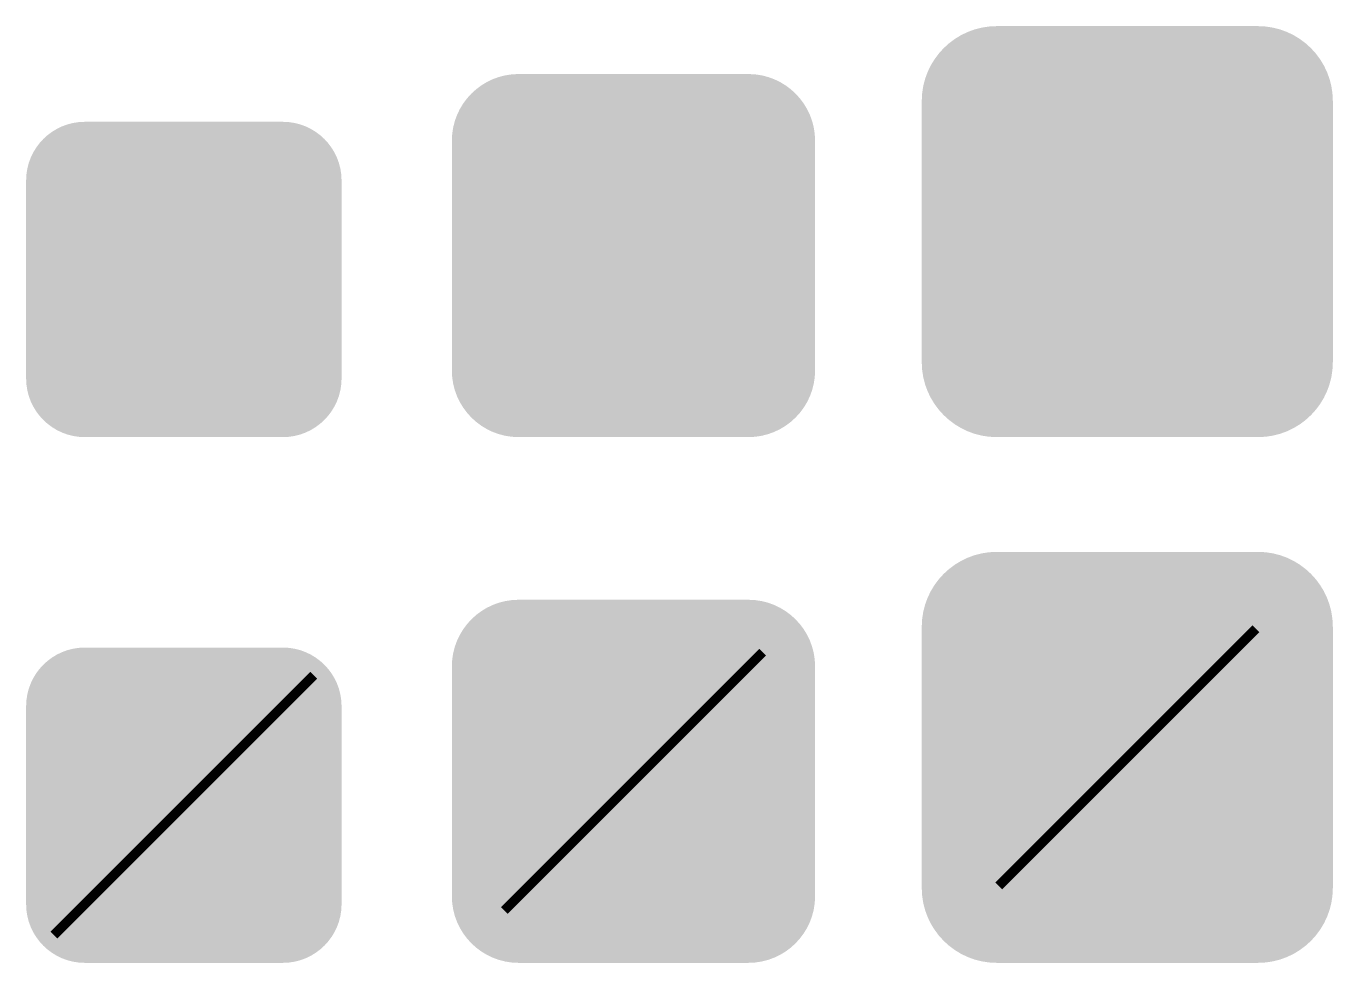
# Model space of a CAD drawing. Header units: millimetres. Extents: x 5277 to 6029, y 2052 to 2709.
# Drawn here: x 5805 to 5832.33, y 2491.63 to 2511.23 of the extents above; entities that cross this region are included whole.
import ezdxf

# ---------------------------------------------------------------- set-up
doc = ezdxf.new("R2010")
doc.units = ezdxf.units.MM
doc.layers.add('PublicTransportService', color=7, linetype='CONTINUOUS', true_color=0x000000)

# ---------------------------------------------------------------- blocks, each defined once
blk = doc.blocks.new('602030805_рек_мз')
at = {"layer": 'PublicTransportService', "linetype": 'Continuous'}
h = blk.add_hatch(color=256, dxfattribs=at)
edge = h.paths.add_edge_path()
edge.add_spline(control_points=[(0, 0), (0, 0.675), (0.55, 1.225), (1.225, 1.225)], knot_values=[-1, -1, -1, -1, 0, 0, 0, 0], degree=3, periodic=0)
edge.add_line((1.225, 1.225), (5.372, 1.225))
edge.add_spline(control_points=[(5.372, 1.225), (6.047, 1.225), (6.598, 0.675), (6.598, 0)], knot_values=[-1, -1, -1, -1, 0, 0, 0, 0], degree=3, periodic=0)
edge.add_line((6.598, 0), (6.598, -4.147))
edge.add_spline(control_points=[(6.598, -4.147), (6.598, -4.822), (6.047, -5.372), (5.372, -5.372)], knot_values=[-1, -1, -1, -1, 0, 0, 0, 0], degree=3, periodic=0)
edge.add_line((5.372, -5.372), (1.225, -5.372))
edge.add_spline(control_points=[(1.225, -5.372), (0.55, -5.372), (0, -4.822), (0, -4.147)], knot_values=[-1, -1, -1, -1, 0, 0, 0, 0], degree=3, periodic=0)
edge.add_line((0, -4.147), (0, 0))
edge = h.paths.add_edge_path(flags=16)
edge.add_spline(control_points=[(0.313, -4.147), (0.313, -4.652), (0.72, -5.059), (1.225, -5.059)], knot_values=[-1, -1, -1, -1, 0, 0, 0, 0], degree=3, periodic=0)
edge.add_line((1.225, -5.059), (5.372, -5.059))
edge.add_spline(control_points=[(5.372, -5.059), (5.878, -5.059), (6.285, -4.652), (6.285, -4.147)], knot_values=[-1, -1, -1, -1, 0, 0, 0, 0], degree=3, periodic=0)
edge.add_line((6.285, -4.147), (6.285, 0))
edge.add_spline(control_points=[(6.285, 0), (6.285, 0.505), (5.878, 0.912), (5.372, 0.912)], knot_values=[-1, -1, -1, -1, 0, 0, 0, 0], degree=3, periodic=0)
edge.add_line((5.372, 0.912), (1.225, 0.912))
edge.add_spline(control_points=[(1.225, 0.912), (0.72, 0.912), (0.313, 0.505), (0.313, 0)], knot_values=[-1, -1, -1, -1, 0, 0, 0, 0], degree=3, periodic=0)
edge.add_line((0.313, 0), (0.313, -4.147))
at = {"layer": 'PublicTransportService', "linetype": 'Continuous', "true_color": 0xffff00}
h = blk.add_hatch(color=2, dxfattribs=at)
edge = h.paths.add_edge_path()
edge.add_line((0.313, 0), (0.313, -4.147))
edge.add_spline(control_points=[(0.313, -4.147), (0.313, -4.652), (0.72, -5.059), (1.225, -5.059)], knot_values=[-1, -1, -1, -1, 0, 0, 0, 0], degree=3, periodic=0)
edge.add_line((1.225, -5.059), (5.372, -5.059))
edge.add_spline(control_points=[(5.372, -5.059), (5.878, -5.059), (6.285, -4.652), (6.285, -4.147)], knot_values=[-1, -1, -1, -1, 0, 0, 0, 0], degree=3, periodic=0)
edge.add_line((6.285, -4.147), (6.285, 0))
edge.add_spline(control_points=[(6.285, 0), (6.285, 0.505), (5.878, 0.912), (5.372, 0.912)], knot_values=[-1, -1, -1, -1, 0, 0, 0, 0], degree=3, periodic=0)
edge.add_line((5.372, 0.912), (1.225, 0.912))
edge.add_spline(control_points=[(1.225, 0.912), (0.72, 0.912), (0.313, 0.505), (0.313, 0)], knot_values=[-1, -1, -1, -1, 0, 0, 0, 0], degree=3, periodic=0)
at = {"layer": 'PublicTransportService', "linetype": 'Continuous'}
h = blk.add_hatch(color=256, dxfattribs=at)
h.paths.add_polyline_path([(1.259, -0.882), (5.442, -0.882), (5.991, -2.252), (5.991, -2.534), (5.97, -2.55), (5.405, -2.977), (5.085, -2.977), (5.085, -3.243), (4.147, -3.243), (4.147, -2.977), (2.447, -2.977), (2.447, -3.243), (1.515, -3.243), (1.515, -2.977), (1.195, -2.977), (0.63, -2.55), (0.609, -2.534), (0.609, -2.252)])
h.paths.add_polyline_path([(4.467, -1.111), (4.467, -1.783), (5.517, -1.783), (5.245, -1.111)], flags=16)
h.paths.add_polyline_path([(1.355, -1.111), (1.083, -1.783), (2.133, -1.783), (2.133, -1.111)], flags=16)
h.paths.add_polyline_path([(3.396, -1.111), (3.396, -1.783), (4.275, -1.783), (4.275, -1.111)], flags=16)
h.paths.add_polyline_path([(2.325, -1.111), (2.325, -1.783), (3.204, -1.783), (3.204, -1.111)], flags=16)
h.paths.add_polyline_path([(0.571, -3.414), (1.195, -3.414), (1.195, -3.664), (2.612, -3.664), (2.612, -3.414), (3.988, -3.414), (3.988, -3.664), (5.405, -3.664), (5.405, -3.414), (6.029, -3.414), (6.029, -4.176), (0.571, -4.176)])
blk = doc.blocks.new('602030805_рек_рз')
at = {"layer": 'PublicTransportService', "linetype": 'Continuous'}
h = blk.add_hatch(color=256, dxfattribs=at)
edge = h.paths.add_edge_path()
edge.add_spline(control_points=[(-0.095, -0.169), (-0.095, 0.599), (0.531, 1.225), (1.3, 1.225)], knot_values=[-1, -1, -1, -1, 0, 0, 0, 0], degree=3, periodic=0)
edge.add_line((1.3, 1.225), (6.108, 1.225))
edge.add_spline(control_points=[(6.108, 1.225), (6.877, 1.225), (7.503, 0.599), (7.503, -0.169)], knot_values=[-1, -1, -1, -1, 0, 0, 0, 0], degree=3, periodic=0)
edge.add_line((7.503, -0.169), (7.503, -4.978))
edge.add_spline(control_points=[(7.503, -4.978), (7.503, -5.747), (6.877, -6.372), (6.108, -6.372)], knot_values=[-1, -1, -1, -1, 0, 0, 0, 0], degree=3, periodic=0)
edge.add_line((6.108, -6.372), (1.3, -6.372))
edge.add_spline(control_points=[(1.3, -6.372), (0.531, -6.372), (-0.095, -5.747), (-0.095, -4.978)], knot_values=[-1, -1, -1, -1, 0, 0, 0, 0], degree=3, periodic=0)
edge.add_line((-0.095, -4.978), (-0.095, -0.169))
edge = h.paths.add_edge_path(flags=16)
edge.add_spline(control_points=[(0.218, -4.978), (0.218, -5.577), (0.701, -6.059), (1.3, -6.059)], knot_values=[-1, -1, -1, -1, 0, 0, 0, 0], degree=3, periodic=0)
edge.add_line((1.3, -6.059), (6.108, -6.059))
edge.add_spline(control_points=[(6.108, -6.059), (6.707, -6.059), (7.19, -5.577), (7.19, -4.978)], knot_values=[-1, -1, -1, -1, 0, 0, 0, 0], degree=3, periodic=0)
edge.add_line((7.19, -4.978), (7.19, -0.169))
edge.add_spline(control_points=[(7.19, -0.169), (7.19, 0.43), (6.707, 0.912), (6.108, 0.912)], knot_values=[-1, -1, -1, -1, 0, 0, 0, 0], degree=3, periodic=0)
edge.add_line((6.108, 0.912), (1.3, 0.912))
edge.add_spline(control_points=[(1.3, 0.912), (0.701, 0.912), (0.218, 0.43), (0.218, -0.169)], knot_values=[-1, -1, -1, -1, 0, 0, 0, 0], degree=3, periodic=0)
edge.add_line((0.218, -0.169), (0.218, -4.978))
at = {"layer": 'PublicTransportService', "linetype": 'Continuous', "true_color": 0xffff00}
h = blk.add_hatch(color=2, dxfattribs=at)
edge = h.paths.add_edge_path()
edge.add_spline(control_points=[(0.218, -4.978), (0.218, -5.577), (0.701, -6.059), (1.3, -6.059)], knot_values=[-1, -1, -1, -1, 0, 0, 0, 0], degree=3, periodic=0)
edge.add_line((1.3, -6.059), (6.108, -6.059))
edge.add_spline(control_points=[(6.108, -6.059), (6.707, -6.059), (7.19, -5.577), (7.19, -4.978)], knot_values=[-1, -1, -1, -1, 0, 0, 0, 0], degree=3, periodic=0)
edge.add_line((7.19, -4.978), (7.19, -0.169))
edge.add_spline(control_points=[(7.19, -0.169), (7.19, 0.43), (6.707, 0.912), (6.108, 0.912)], knot_values=[-1, -1, -1, -1, 0, 0, 0, 0], degree=3, periodic=0)
edge.add_line((6.108, 0.912), (1.3, 0.912))
edge.add_spline(control_points=[(1.3, 0.912), (0.701, 0.912), (0.218, 0.43), (0.218, -0.169)], knot_values=[-1, -1, -1, -1, 0, 0, 0, 0], degree=3, periodic=0)
edge.add_line((0.218, -0.169), (0.218, -4.978))
at = {"layer": 'PublicTransportService', "linetype": 'Continuous'}
h = blk.add_hatch(color=256, dxfattribs=at)
edge = h.paths.add_edge_path()
edge.add_line((0.426, -0.513), (0.426, -4.634))
edge.add_spline(control_points=[(0.426, -4.634), (0.426, -5.305), (0.973, -5.852), (1.644, -5.852)], knot_values=[0, 0, 0, 0, 1, 1, 1, 1], degree=3, periodic=0)
edge.add_line((1.644, -5.852), (5.765, -5.852))
edge.add_spline(control_points=[(5.765, -5.852), (6.435, -5.852), (6.983, -5.305), (6.983, -4.634)], knot_values=[0, 0, 0, 0, 1, 1, 1, 1], degree=3, periodic=0)
edge.add_line((6.983, -4.634), (6.983, -0.513))
edge.add_spline(control_points=[(6.983, -0.513), (6.983, 0.158), (6.435, 0.705), (5.765, 0.705)], knot_values=[0, 0, 0, 0, 1, 1, 1, 1], degree=3, periodic=0)
edge.add_line((5.765, 0.705), (1.644, 0.705))
edge.add_spline(control_points=[(1.644, 0.705), (0.973, 0.705), (0.426, 0.158), (0.426, -0.513)], knot_values=[0, 0, 0, 0, 1, 1, 1, 1], degree=3, periodic=0)
edge = h.paths.add_edge_path(flags=16)
edge.add_spline(control_points=[(0.737, -4.634), (0.737, -5.136), (1.142, -5.541), (1.644, -5.541)], knot_values=[-1, -1, -1, -1, 0, 0, 0, 0], degree=3, periodic=0)
edge.add_line((1.644, -5.541), (5.765, -5.541))
edge.add_spline(control_points=[(5.765, -5.541), (6.267, -5.541), (6.671, -5.136), (6.671, -4.634)], knot_values=[-1, -1, -1, -1, 0, 0, 0, 0], degree=3, periodic=0)
edge.add_line((6.671, -4.634), (6.671, -0.513))
edge.add_spline(control_points=[(6.671, -0.513), (6.671, -0.011), (6.267, 0.394), (5.765, 0.394)], knot_values=[-1, -1, -1, -1, 0, 0, 0, 0], degree=3, periodic=0)
edge.add_line((5.765, 0.394), (1.644, 0.394))
edge.add_spline(control_points=[(1.644, 0.394), (1.142, 0.394), (0.737, -0.011), (0.737, -0.513)], knot_values=[-1, -1, -1, -1, 0, 0, 0, 0], degree=3, periodic=0)
edge.add_line((0.737, -0.513), (0.737, -4.634))
h = blk.add_hatch(color=256, dxfattribs=at)
h.paths.add_polyline_path([(1.645, -1.395), (5.829, -1.395), (6.378, -2.765), (6.378, -3.047), (6.357, -3.063), (5.792, -3.49), (5.472, -3.49), (5.472, -3.756), (4.534, -3.756), (4.534, -3.49), (2.834, -3.49), (2.834, -3.756), (1.901, -3.756), (1.901, -3.49), (1.581, -3.49), (1.017, -3.063), (0.995, -3.047), (0.995, -2.765)])
h.paths.add_polyline_path([(4.854, -1.624), (4.854, -2.296), (5.904, -2.296), (5.632, -1.624)], flags=16)
h.paths.add_polyline_path([(1.741, -1.624), (1.47, -2.296), (2.519, -2.296), (2.519, -1.624)], flags=16)
h.paths.add_polyline_path([(3.783, -1.624), (3.783, -2.296), (4.662, -2.296), (4.662, -1.624)], flags=16)
h.paths.add_polyline_path([(2.711, -1.624), (2.711, -2.296), (3.591, -2.296), (3.591, -1.624)], flags=16)
h.paths.add_polyline_path([(0.958, -3.927), (1.581, -3.927), (1.581, -4.177), (2.999, -4.177), (2.999, -3.927), (4.374, -3.927), (4.374, -4.177), (5.792, -4.177), (5.792, -3.927), (6.415, -3.927), (6.415, -4.689), (0.958, -4.689)])
blk = doc.blocks.new('602030805_рек_фз')
at = {"layer": 'PublicTransportService', "linetype": 'Continuous'}
h = blk.add_hatch(color=256, dxfattribs=at)
edge = h.paths.add_edge_path()
edge.add_spline(control_points=[(-0.266, -0.339), (-0.266, 0.523), (0.438, 1.227), (1.3, 1.227)], knot_values=[-1, -1, -1, -1, 0, 0, 0, 0], degree=3, periodic=0)
edge.add_line((1.3, 1.227), (6.769, 1.227))
edge.add_spline(control_points=[(6.769, 1.227), (7.632, 1.227), (8.333, 0.523), (8.333, -0.339)], knot_values=[-1, -1, -1, -1, 0, 0, 0, 0], degree=3, periodic=0)
edge.add_line((8.333, -0.339), (8.333, -5.806))
edge.add_spline(control_points=[(8.333, -5.806), (8.333, -6.669), (7.632, -7.372), (6.769, -7.372)], knot_values=[-1, -1, -1, -1, 0, 0, 0, 0], degree=3, periodic=0)
edge.add_line((6.769, -7.372), (1.3, -7.372))
edge.add_spline(control_points=[(1.3, -7.372), (0.438, -7.372), (-0.266, -6.669), (-0.266, -5.806)], knot_values=[-1, -1, -1, -1, 0, 0, 0, 0], degree=3, periodic=0)
edge.add_line((-0.266, -5.806), (-0.266, -0.339))
edge = h.paths.add_edge_path(flags=16)
edge.add_spline(control_points=[(0.047, -5.806), (0.047, -6.5), (0.606, -7.059), (1.3, -7.059)], knot_values=[-1, -1, -1, -1, 0, 0, 0, 0], degree=3, periodic=0)
edge.add_line((1.3, -7.059), (6.769, -7.059))
edge.add_spline(control_points=[(6.769, -7.059), (7.463, -7.059), (8.022, -6.5), (8.022, -5.806)], knot_values=[-1, -1, -1, -1, 0, 0, 0, 0], degree=3, periodic=0)
edge.add_line((8.022, -5.806), (8.022, -0.339))
edge.add_spline(control_points=[(8.022, -0.339), (8.022, 0.355), (7.463, 0.914), (6.769, 0.914)], knot_values=[-1, -1, -1, -1, 0, 0, 0, 0], degree=3, periodic=0)
edge.add_line((6.769, 0.914), (1.3, 0.914))
edge.add_spline(control_points=[(1.3, 0.914), (0.606, 0.914), (0.047, 0.355), (0.047, -0.339)], knot_values=[-1, -1, -1, -1, 0, 0, 0, 0], degree=3, periodic=0)
edge.add_line((0.047, -0.339), (0.047, -5.806))
at = {"layer": 'PublicTransportService', "linetype": 'Continuous', "true_color": 0xffff00}
h = blk.add_hatch(color=2, dxfattribs=at)
edge = h.paths.add_edge_path()
edge.add_spline(control_points=[(0.047, -5.806), (0.047, -6.5), (0.606, -7.059), (1.3, -7.059)], knot_values=[-1, -1, -1, -1, 0, 0, 0, 0], degree=3, periodic=0)
edge.add_line((1.3, -7.059), (6.769, -7.059))
edge.add_spline(control_points=[(6.769, -7.059), (7.463, -7.059), (8.022, -6.5), (8.022, -5.806)], knot_values=[-1, -1, -1, -1, 0, 0, 0, 0], degree=3, periodic=0)
edge.add_line((8.022, -5.806), (8.022, -0.339))
edge.add_spline(control_points=[(8.022, -0.339), (8.022, 0.355), (7.463, 0.914), (6.769, 0.914)], knot_values=[-1, -1, -1, -1, 0, 0, 0, 0], degree=3, periodic=0)
edge.add_line((6.769, 0.914), (1.3, 0.914))
edge.add_spline(control_points=[(1.3, 0.914), (0.606, 0.914), (0.047, 0.355), (0.047, -0.339)], knot_values=[-1, -1, -1, -1, 0, 0, 0, 0], degree=3, periodic=0)
edge.add_line((0.047, -0.339), (0.047, -5.806))
at = {"layer": 'PublicTransportService', "linetype": 'Continuous'}
h = blk.add_hatch(color=256, dxfattribs=at)
edge = h.paths.add_edge_path()
edge.add_line((0.252, -0.679), (0.252, -5.464))
edge.add_spline(control_points=[(0.252, -5.464), (0.252, -6.23), (0.877, -6.854), (1.642, -6.854)], knot_values=[0, 0, 0, 0, 1, 1, 1, 1], degree=3, periodic=0)
edge.add_line((1.642, -6.854), (6.427, -6.854))
edge.add_spline(control_points=[(6.427, -6.854), (7.193, -6.854), (7.815, -6.23), (7.815, -5.464)], knot_values=[0, 0, 0, 0, 1, 1, 1, 1], degree=3, periodic=0)
edge.add_line((7.815, -5.464), (7.815, -0.679))
edge.add_spline(control_points=[(7.815, -0.679), (7.815, 0.086), (7.193, 0.709), (6.427, 0.709)], knot_values=[0, 0, 0, 0, 1, 1, 1, 1], degree=3, periodic=0)
edge.add_line((6.427, 0.709), (1.642, 0.709))
edge.add_spline(control_points=[(1.642, 0.709), (0.877, 0.709), (0.252, 0.086), (0.252, -0.679)], knot_values=[0, 0, 0, 0, 1, 1, 1, 1], degree=3, periodic=0)
edge = h.paths.add_edge_path(flags=16)
edge.add_line((0.565, -0.679), (0.565, -5.464))
edge.add_spline(control_points=[(0.565, -5.464), (0.565, -6.06), (1.046, -6.541), (1.642, -6.541)], knot_values=[-1, -1, -1, -1, 0, 0, 0, 0], degree=3, periodic=0)
edge.add_line((1.642, -6.541), (6.427, -6.541))
edge.add_spline(control_points=[(6.427, -6.541), (7.024, -6.541), (7.502, -6.06), (7.502, -5.464)], knot_values=[-1, -1, -1, -1, 0, 0, 0, 0], degree=3, periodic=0)
edge.add_line((7.502, -5.464), (7.502, -0.679))
edge.add_spline(control_points=[(7.502, -0.679), (7.502, -0.083), (7.024, 0.396), (6.427, 0.396)], knot_values=[-1, -1, -1, -1, 0, 0, 0, 0], degree=3, periodic=0)
edge.add_line((6.427, 0.396), (1.642, 0.396))
edge.add_spline(control_points=[(1.642, 0.396), (1.046, 0.396), (0.565, -0.083), (0.565, -0.679)], knot_values=[-1, -1, -1, -1, 0, 0, 0, 0], degree=3, periodic=0)
h = blk.add_hatch(color=256, dxfattribs=at)
edge = h.paths.add_edge_path()
edge.add_line((0.77, -1.021), (0.77, -5.124))
edge.add_spline(control_points=[(0.77, -5.124), (0.77, -5.792), (1.314, -6.336), (1.982, -6.336)], knot_values=[0, 0, 0, 0, 1, 1, 1, 1], degree=3, periodic=0)
edge.add_line((1.982, -6.336), (6.085, -6.336))
edge.add_spline(control_points=[(6.085, -6.336), (6.753, -6.336), (7.297, -5.792), (7.297, -5.124)], knot_values=[0, 0, 0, 0, 1, 1, 1, 1], degree=3, periodic=0)
edge.add_line((7.297, -5.124), (7.297, -1.021))
edge.add_spline(control_points=[(7.297, -1.021), (7.297, -0.353), (6.753, 0.191), (6.085, 0.191)], knot_values=[0, 0, 0, 0, 1, 1, 1, 1], degree=3, periodic=0)
edge.add_line((6.085, 0.191), (1.982, 0.191))
edge.add_spline(control_points=[(1.982, 0.191), (1.314, 0.191), (0.77, -0.353), (0.77, -1.021)], knot_values=[0, 0, 0, 0, 1, 1, 1, 1], degree=3, periodic=0)
edge = h.paths.add_edge_path(flags=16)
edge.add_line((1.081, -1.021), (1.081, -5.124))
edge.add_spline(control_points=[(1.081, -5.124), (1.081, -5.624), (1.482, -6.025), (1.982, -6.025)], knot_values=[-1, -1, -1, -1, 0, 0, 0, 0], degree=3, periodic=0)
edge.add_line((1.982, -6.025), (6.085, -6.025))
edge.add_spline(control_points=[(6.085, -6.025), (6.585, -6.025), (6.986, -5.624), (6.986, -5.124)], knot_values=[-1, -1, -1, -1, 0, 0, 0, 0], degree=3, periodic=0)
edge.add_line((6.986, -5.124), (6.986, -1.021))
edge.add_spline(control_points=[(6.986, -1.021), (6.986, -0.521), (6.585, -0.12), (6.085, -0.12)], knot_values=[-1, -1, -1, -1, 0, 0, 0, 0], degree=3, periodic=0)
edge.add_line((6.085, -0.12), (1.982, -0.12))
edge.add_spline(control_points=[(1.982, -0.12), (1.482, -0.12), (1.081, -0.521), (1.081, -1.021)], knot_values=[-1, -1, -1, -1, 0, 0, 0, 0], degree=3, periodic=0)
h = blk.add_hatch(color=256, dxfattribs=at)
h.paths.add_polyline_path([(1.96, -1.903), (6.144, -1.903), (6.692, -3.273), (6.692, -3.555), (6.671, -3.571), (6.106, -3.997), (5.786, -3.997), (5.786, -4.264), (4.848, -4.264), (4.848, -3.997), (3.148, -3.997), (3.148, -4.264), (2.216, -4.264), (2.216, -3.997), (1.896, -3.997), (1.331, -3.571), (1.31, -3.555), (1.31, -3.273)])
h.paths.add_polyline_path([(5.168, -2.132), (5.168, -2.804), (6.218, -2.804), (5.946, -2.132)], flags=16)
h.paths.add_polyline_path([(2.056, -2.132), (1.784, -2.804), (2.834, -2.804), (2.834, -2.132)], flags=16)
h.paths.add_polyline_path([(4.097, -2.132), (4.097, -2.804), (4.976, -2.804), (4.976, -2.132)], flags=16)
h.paths.add_polyline_path([(3.026, -2.132), (3.026, -2.804), (3.905, -2.804), (3.905, -2.132)], flags=16)
h.paths.add_polyline_path([(1.272, -4.434), (1.896, -4.434), (1.896, -4.685), (3.314, -4.685), (3.314, -4.434), (4.689, -4.434), (4.689, -4.685), (6.106, -4.685), (6.106, -4.434), (6.73, -4.434), (6.73, -5.197), (1.272, -5.197)])
blk = doc.blocks.new('602030805_ликв_мз')
at = {"layer": 'PublicTransportService', "linetype": 'Continuous'}
h = blk.add_hatch(color=256, dxfattribs=at)
edge = h.paths.add_edge_path()
edge.add_spline(control_points=[(0, 0), (0, 0.675), (0.55, 1.225), (1.225, 1.225)], knot_values=[-1, -1, -1, -1, 0, 0, 0, 0], degree=3, periodic=0)
edge.add_line((1.225, 1.225), (5.372, 1.225))
edge.add_spline(control_points=[(5.372, 1.225), (6.047, 1.225), (6.598, 0.675), (6.598, 0)], knot_values=[-1, -1, -1, -1, 0, 0, 0, 0], degree=3, periodic=0)
edge.add_line((6.598, 0), (6.598, -4.147))
edge.add_spline(control_points=[(6.598, -4.147), (6.598, -4.822), (6.047, -5.372), (5.372, -5.372)], knot_values=[-1, -1, -1, -1, 0, 0, 0, 0], degree=3, periodic=0)
edge.add_line((5.372, -5.372), (1.225, -5.372))
edge.add_spline(control_points=[(1.225, -5.372), (0.55, -5.372), (0, -4.822), (0, -4.147)], knot_values=[-1, -1, -1, -1, 0, 0, 0, 0], degree=3, periodic=0)
edge.add_line((0, -4.147), (0, 0))
edge = h.paths.add_edge_path(flags=16)
edge.add_spline(control_points=[(0.313, -4.147), (0.313, -4.652), (0.72, -5.059), (1.225, -5.059)], knot_values=[-1, -1, -1, -1, 0, 0, 0, 0], degree=3, periodic=0)
edge.add_line((1.225, -5.059), (5.372, -5.059))
edge.add_spline(control_points=[(5.372, -5.059), (5.878, -5.059), (6.285, -4.652), (6.285, -4.147)], knot_values=[-1, -1, -1, -1, 0, 0, 0, 0], degree=3, periodic=0)
edge.add_line((6.285, -4.147), (6.285, 0))
edge.add_spline(control_points=[(6.285, 0), (6.285, 0.505), (5.878, 0.912), (5.372, 0.912)], knot_values=[-1, -1, -1, -1, 0, 0, 0, 0], degree=3, periodic=0)
edge.add_line((5.372, 0.912), (1.225, 0.912))
edge.add_spline(control_points=[(1.225, 0.912), (0.72, 0.912), (0.313, 0.505), (0.313, 0)], knot_values=[-1, -1, -1, -1, 0, 0, 0, 0], degree=3, periodic=0)
edge.add_line((0.313, 0), (0.313, -4.147))
at = {"layer": 'PublicTransportService', "linetype": 'Continuous', "true_color": 0xffffff}
h = blk.add_hatch(color=7, dxfattribs=at)
edge = h.paths.add_edge_path()
edge.add_line((0.313, 0), (0.313, -4.147))
edge.add_spline(control_points=[(0.313, -4.147), (0.313, -4.652), (0.72, -5.059), (1.225, -5.059)], knot_values=[-1, -1, -1, -1, 0, 0, 0, 0], degree=3, periodic=0)
edge.add_line((1.225, -5.059), (5.372, -5.059))
edge.add_spline(control_points=[(5.372, -5.059), (5.878, -5.059), (6.285, -4.652), (6.285, -4.147)], knot_values=[-1, -1, -1, -1, 0, 0, 0, 0], degree=3, periodic=0)
edge.add_line((6.285, -4.147), (6.285, 0))
edge.add_spline(control_points=[(6.285, 0), (6.285, 0.505), (5.878, 0.912), (5.372, 0.912)], knot_values=[-1, -1, -1, -1, 0, 0, 0, 0], degree=3, periodic=0)
edge.add_line((5.372, 0.912), (1.225, 0.912))
edge.add_spline(control_points=[(1.225, 0.912), (0.72, 0.912), (0.313, 0.505), (0.313, 0)], knot_values=[-1, -1, -1, -1, 0, 0, 0, 0], degree=3, periodic=0)
at = {"layer": 'PublicTransportService', "linetype": 'Continuous'}
h = blk.add_hatch(color=256, dxfattribs=at)
h.paths.add_polyline_path([(1.259, -0.882), (5.442, -0.882), (5.991, -2.252), (5.991, -2.534), (5.97, -2.55), (5.405, -2.977), (5.085, -2.977), (5.085, -3.243), (4.147, -3.243), (4.147, -2.977), (2.447, -2.977), (2.447, -3.243), (1.515, -3.243), (1.515, -2.977), (1.195, -2.977), (0.63, -2.55), (0.609, -2.534), (0.609, -2.252)])
h.paths.add_polyline_path([(4.467, -1.111), (4.467, -1.783), (5.517, -1.783), (5.245, -1.111)], flags=16)
h.paths.add_polyline_path([(1.355, -1.111), (1.083, -1.783), (2.133, -1.783), (2.133, -1.111)], flags=16)
h.paths.add_polyline_path([(3.396, -1.111), (3.396, -1.783), (4.275, -1.783), (4.275, -1.111)], flags=16)
h.paths.add_polyline_path([(2.325, -1.111), (2.325, -1.783), (3.204, -1.783), (3.204, -1.111)], flags=16)
h.paths.add_polyline_path([(0.571, -3.414), (1.195, -3.414), (1.195, -3.664), (2.612, -3.664), (2.612, -3.414), (3.988, -3.414), (3.988, -3.664), (5.405, -3.664), (5.405, -3.414), (6.029, -3.414), (6.029, -4.176), (0.571, -4.176)])
at = {"layer": 'PublicTransportService', "color": 1, "linetype": 'Continuous', "true_color": 0xff0000, "const_width": 0.2}
blk.add_lwpolyline([(0.58, -4.793), (6.018, 0.646)], dxfattribs=at)
blk = doc.blocks.new('602030805_ликв_рз')
at = {"layer": 'PublicTransportService', "linetype": 'Continuous'}
h = blk.add_hatch(color=256, dxfattribs=at)
edge = h.paths.add_edge_path()
edge.add_spline(control_points=[(-0.095, -0.169), (-0.095, 0.599), (0.531, 1.225), (1.3, 1.225)], knot_values=[-1, -1, -1, -1, 0, 0, 0, 0], degree=3, periodic=0)
edge.add_line((1.3, 1.225), (6.108, 1.225))
edge.add_spline(control_points=[(6.108, 1.225), (6.877, 1.225), (7.503, 0.599), (7.503, -0.169)], knot_values=[-1, -1, -1, -1, 0, 0, 0, 0], degree=3, periodic=0)
edge.add_line((7.503, -0.169), (7.503, -4.978))
edge.add_spline(control_points=[(7.503, -4.978), (7.503, -5.747), (6.877, -6.372), (6.108, -6.372)], knot_values=[-1, -1, -1, -1, 0, 0, 0, 0], degree=3, periodic=0)
edge.add_line((6.108, -6.372), (1.3, -6.372))
edge.add_spline(control_points=[(1.3, -6.372), (0.531, -6.372), (-0.095, -5.747), (-0.095, -4.978)], knot_values=[-1, -1, -1, -1, 0, 0, 0, 0], degree=3, periodic=0)
edge.add_line((-0.095, -4.978), (-0.095, -0.169))
edge = h.paths.add_edge_path(flags=16)
edge.add_spline(control_points=[(0.218, -4.978), (0.218, -5.577), (0.701, -6.059), (1.3, -6.059)], knot_values=[-1, -1, -1, -1, 0, 0, 0, 0], degree=3, periodic=0)
edge.add_line((1.3, -6.059), (6.108, -6.059))
edge.add_spline(control_points=[(6.108, -6.059), (6.707, -6.059), (7.19, -5.577), (7.19, -4.978)], knot_values=[-1, -1, -1, -1, 0, 0, 0, 0], degree=3, periodic=0)
edge.add_line((7.19, -4.978), (7.19, -0.169))
edge.add_spline(control_points=[(7.19, -0.169), (7.19, 0.43), (6.707, 0.912), (6.108, 0.912)], knot_values=[-1, -1, -1, -1, 0, 0, 0, 0], degree=3, periodic=0)
edge.add_line((6.108, 0.912), (1.3, 0.912))
edge.add_spline(control_points=[(1.3, 0.912), (0.701, 0.912), (0.218, 0.43), (0.218, -0.169)], knot_values=[-1, -1, -1, -1, 0, 0, 0, 0], degree=3, periodic=0)
edge.add_line((0.218, -0.169), (0.218, -4.978))
at = {"layer": 'PublicTransportService', "linetype": 'Continuous', "true_color": 0xffffff}
h = blk.add_hatch(color=7, dxfattribs=at)
edge = h.paths.add_edge_path()
edge.add_spline(control_points=[(0.218, -4.978), (0.218, -5.577), (0.701, -6.059), (1.3, -6.059)], knot_values=[-1, -1, -1, -1, 0, 0, 0, 0], degree=3, periodic=0)
edge.add_line((1.3, -6.059), (6.108, -6.059))
edge.add_spline(control_points=[(6.108, -6.059), (6.707, -6.059), (7.19, -5.577), (7.19, -4.978)], knot_values=[-1, -1, -1, -1, 0, 0, 0, 0], degree=3, periodic=0)
edge.add_line((7.19, -4.978), (7.19, -0.169))
edge.add_spline(control_points=[(7.19, -0.169), (7.19, 0.43), (6.707, 0.912), (6.108, 0.912)], knot_values=[-1, -1, -1, -1, 0, 0, 0, 0], degree=3, periodic=0)
edge.add_line((6.108, 0.912), (1.3, 0.912))
edge.add_spline(control_points=[(1.3, 0.912), (0.701, 0.912), (0.218, 0.43), (0.218, -0.169)], knot_values=[-1, -1, -1, -1, 0, 0, 0, 0], degree=3, periodic=0)
edge.add_line((0.218, -0.169), (0.218, -4.978))
at = {"layer": 'PublicTransportService', "linetype": 'Continuous'}
h = blk.add_hatch(color=256, dxfattribs=at)
edge = h.paths.add_edge_path()
edge.add_line((0.426, -0.513), (0.426, -4.634))
edge.add_spline(control_points=[(0.426, -4.634), (0.426, -5.305), (0.973, -5.852), (1.644, -5.852)], knot_values=[0, 0, 0, 0, 1, 1, 1, 1], degree=3, periodic=0)
edge.add_line((1.644, -5.852), (5.765, -5.852))
edge.add_spline(control_points=[(5.765, -5.852), (6.435, -5.852), (6.983, -5.305), (6.983, -4.634)], knot_values=[0, 0, 0, 0, 1, 1, 1, 1], degree=3, periodic=0)
edge.add_line((6.983, -4.634), (6.983, -0.513))
edge.add_spline(control_points=[(6.983, -0.513), (6.983, 0.158), (6.435, 0.705), (5.765, 0.705)], knot_values=[0, 0, 0, 0, 1, 1, 1, 1], degree=3, periodic=0)
edge.add_line((5.765, 0.705), (1.644, 0.705))
edge.add_spline(control_points=[(1.644, 0.705), (0.973, 0.705), (0.426, 0.158), (0.426, -0.513)], knot_values=[0, 0, 0, 0, 1, 1, 1, 1], degree=3, periodic=0)
edge = h.paths.add_edge_path(flags=16)
edge.add_spline(control_points=[(0.737, -4.634), (0.737, -5.136), (1.142, -5.541), (1.644, -5.541)], knot_values=[-1, -1, -1, -1, 0, 0, 0, 0], degree=3, periodic=0)
edge.add_line((1.644, -5.541), (5.765, -5.541))
edge.add_spline(control_points=[(5.765, -5.541), (6.267, -5.541), (6.671, -5.136), (6.671, -4.634)], knot_values=[-1, -1, -1, -1, 0, 0, 0, 0], degree=3, periodic=0)
edge.add_line((6.671, -4.634), (6.671, -0.513))
edge.add_spline(control_points=[(6.671, -0.513), (6.671, -0.011), (6.267, 0.394), (5.765, 0.394)], knot_values=[-1, -1, -1, -1, 0, 0, 0, 0], degree=3, periodic=0)
edge.add_line((5.765, 0.394), (1.644, 0.394))
edge.add_spline(control_points=[(1.644, 0.394), (1.142, 0.394), (0.737, -0.011), (0.737, -0.513)], knot_values=[-1, -1, -1, -1, 0, 0, 0, 0], degree=3, periodic=0)
edge.add_line((0.737, -0.513), (0.737, -4.634))
h = blk.add_hatch(color=256, dxfattribs=at)
h.paths.add_polyline_path([(1.645, -1.395), (5.829, -1.395), (6.378, -2.765), (6.378, -3.047), (6.357, -3.063), (5.792, -3.49), (5.472, -3.49), (5.472, -3.756), (4.534, -3.756), (4.534, -3.49), (2.834, -3.49), (2.834, -3.756), (1.901, -3.756), (1.901, -3.49), (1.581, -3.49), (1.017, -3.063), (0.995, -3.047), (0.995, -2.765)])
h.paths.add_polyline_path([(4.854, -1.624), (4.854, -2.296), (5.904, -2.296), (5.632, -1.624)], flags=16)
h.paths.add_polyline_path([(1.741, -1.624), (1.47, -2.296), (2.519, -2.296), (2.519, -1.624)], flags=16)
h.paths.add_polyline_path([(3.783, -1.624), (3.783, -2.296), (4.662, -2.296), (4.662, -1.624)], flags=16)
h.paths.add_polyline_path([(2.711, -1.624), (2.711, -2.296), (3.591, -2.296), (3.591, -1.624)], flags=16)
h.paths.add_polyline_path([(0.958, -3.927), (1.581, -3.927), (1.581, -4.177), (2.999, -4.177), (2.999, -3.927), (4.374, -3.927), (4.374, -4.177), (5.792, -4.177), (5.792, -3.927), (6.415, -3.927), (6.415, -4.689), (0.958, -4.689)])
at = {"layer": 'PublicTransportService', "color": 1, "linetype": 'Continuous', "true_color": 0xff0000, "const_width": 0.2}
blk.add_lwpolyline([(1.002, -5.276), (6.406, 0.129)], dxfattribs=at)
blk = doc.blocks.new('602030805_ликв_фз')
at = {"layer": 'PublicTransportService', "linetype": 'Continuous'}
h = blk.add_hatch(color=256, dxfattribs=at)
edge = h.paths.add_edge_path()
edge.add_spline(control_points=[(-0.266, -0.339), (-0.266, 0.523), (0.438, 1.227), (1.3, 1.227)], knot_values=[-1, -1, -1, -1, 0, 0, 0, 0], degree=3, periodic=0)
edge.add_line((1.3, 1.227), (6.769, 1.227))
edge.add_spline(control_points=[(6.769, 1.227), (7.632, 1.227), (8.333, 0.523), (8.333, -0.339)], knot_values=[-1, -1, -1, -1, 0, 0, 0, 0], degree=3, periodic=0)
edge.add_line((8.333, -0.339), (8.333, -5.806))
edge.add_spline(control_points=[(8.333, -5.806), (8.333, -6.669), (7.632, -7.372), (6.769, -7.372)], knot_values=[-1, -1, -1, -1, 0, 0, 0, 0], degree=3, periodic=0)
edge.add_line((6.769, -7.372), (1.3, -7.372))
edge.add_spline(control_points=[(1.3, -7.372), (0.438, -7.372), (-0.266, -6.669), (-0.266, -5.806)], knot_values=[-1, -1, -1, -1, 0, 0, 0, 0], degree=3, periodic=0)
edge.add_line((-0.266, -5.806), (-0.266, -0.339))
edge = h.paths.add_edge_path(flags=16)
edge.add_spline(control_points=[(0.047, -5.806), (0.047, -6.5), (0.606, -7.059), (1.3, -7.059)], knot_values=[-1, -1, -1, -1, 0, 0, 0, 0], degree=3, periodic=0)
edge.add_line((1.3, -7.059), (6.769, -7.059))
edge.add_spline(control_points=[(6.769, -7.059), (7.463, -7.059), (8.022, -6.5), (8.022, -5.806)], knot_values=[-1, -1, -1, -1, 0, 0, 0, 0], degree=3, periodic=0)
edge.add_line((8.022, -5.806), (8.022, -0.339))
edge.add_spline(control_points=[(8.022, -0.339), (8.022, 0.355), (7.463, 0.914), (6.769, 0.914)], knot_values=[-1, -1, -1, -1, 0, 0, 0, 0], degree=3, periodic=0)
edge.add_line((6.769, 0.914), (1.3, 0.914))
edge.add_spline(control_points=[(1.3, 0.914), (0.606, 0.914), (0.047, 0.355), (0.047, -0.339)], knot_values=[-1, -1, -1, -1, 0, 0, 0, 0], degree=3, periodic=0)
edge.add_line((0.047, -0.339), (0.047, -5.806))
at = {"layer": 'PublicTransportService', "linetype": 'Continuous', "true_color": 0xffffff}
h = blk.add_hatch(color=7, dxfattribs=at)
edge = h.paths.add_edge_path()
edge.add_spline(control_points=[(0.047, -5.806), (0.047, -6.5), (0.606, -7.059), (1.3, -7.059)], knot_values=[-1, -1, -1, -1, 0, 0, 0, 0], degree=3, periodic=0)
edge.add_line((1.3, -7.059), (6.769, -7.059))
edge.add_spline(control_points=[(6.769, -7.059), (7.463, -7.059), (8.022, -6.5), (8.022, -5.806)], knot_values=[-1, -1, -1, -1, 0, 0, 0, 0], degree=3, periodic=0)
edge.add_line((8.022, -5.806), (8.022, -0.339))
edge.add_spline(control_points=[(8.022, -0.339), (8.022, 0.355), (7.463, 0.914), (6.769, 0.914)], knot_values=[-1, -1, -1, -1, 0, 0, 0, 0], degree=3, periodic=0)
edge.add_line((6.769, 0.914), (1.3, 0.914))
edge.add_spline(control_points=[(1.3, 0.914), (0.606, 0.914), (0.047, 0.355), (0.047, -0.339)], knot_values=[-1, -1, -1, -1, 0, 0, 0, 0], degree=3, periodic=0)
edge.add_line((0.047, -0.339), (0.047, -5.806))
at = {"layer": 'PublicTransportService', "linetype": 'Continuous'}
h = blk.add_hatch(color=256, dxfattribs=at)
edge = h.paths.add_edge_path()
edge.add_line((0.252, -0.679), (0.252, -5.464))
edge.add_spline(control_points=[(0.252, -5.464), (0.252, -6.23), (0.877, -6.854), (1.642, -6.854)], knot_values=[0, 0, 0, 0, 1, 1, 1, 1], degree=3, periodic=0)
edge.add_line((1.642, -6.854), (6.427, -6.854))
edge.add_spline(control_points=[(6.427, -6.854), (7.193, -6.854), (7.815, -6.23), (7.815, -5.464)], knot_values=[0, 0, 0, 0, 1, 1, 1, 1], degree=3, periodic=0)
edge.add_line((7.815, -5.464), (7.815, -0.679))
edge.add_spline(control_points=[(7.815, -0.679), (7.815, 0.086), (7.193, 0.709), (6.427, 0.709)], knot_values=[0, 0, 0, 0, 1, 1, 1, 1], degree=3, periodic=0)
edge.add_line((6.427, 0.709), (1.642, 0.709))
edge.add_spline(control_points=[(1.642, 0.709), (0.877, 0.709), (0.252, 0.086), (0.252, -0.679)], knot_values=[0, 0, 0, 0, 1, 1, 1, 1], degree=3, periodic=0)
edge = h.paths.add_edge_path(flags=16)
edge.add_line((0.565, -0.679), (0.565, -5.464))
edge.add_spline(control_points=[(0.565, -5.464), (0.565, -6.06), (1.046, -6.541), (1.642, -6.541)], knot_values=[-1, -1, -1, -1, 0, 0, 0, 0], degree=3, periodic=0)
edge.add_line((1.642, -6.541), (6.427, -6.541))
edge.add_spline(control_points=[(6.427, -6.541), (7.024, -6.541), (7.502, -6.06), (7.502, -5.464)], knot_values=[-1, -1, -1, -1, 0, 0, 0, 0], degree=3, periodic=0)
edge.add_line((7.502, -5.464), (7.502, -0.679))
edge.add_spline(control_points=[(7.502, -0.679), (7.502, -0.083), (7.024, 0.396), (6.427, 0.396)], knot_values=[-1, -1, -1, -1, 0, 0, 0, 0], degree=3, periodic=0)
edge.add_line((6.427, 0.396), (1.642, 0.396))
edge.add_spline(control_points=[(1.642, 0.396), (1.046, 0.396), (0.565, -0.083), (0.565, -0.679)], knot_values=[-1, -1, -1, -1, 0, 0, 0, 0], degree=3, periodic=0)
h = blk.add_hatch(color=256, dxfattribs=at)
edge = h.paths.add_edge_path()
edge.add_line((0.77, -1.021), (0.77, -5.124))
edge.add_spline(control_points=[(0.77, -5.124), (0.77, -5.792), (1.314, -6.336), (1.982, -6.336)], knot_values=[0, 0, 0, 0, 1, 1, 1, 1], degree=3, periodic=0)
edge.add_line((1.982, -6.336), (6.085, -6.336))
edge.add_spline(control_points=[(6.085, -6.336), (6.753, -6.336), (7.297, -5.792), (7.297, -5.124)], knot_values=[0, 0, 0, 0, 1, 1, 1, 1], degree=3, periodic=0)
edge.add_line((7.297, -5.124), (7.297, -1.021))
edge.add_spline(control_points=[(7.297, -1.021), (7.297, -0.353), (6.753, 0.191), (6.085, 0.191)], knot_values=[0, 0, 0, 0, 1, 1, 1, 1], degree=3, periodic=0)
edge.add_line((6.085, 0.191), (1.982, 0.191))
edge.add_spline(control_points=[(1.982, 0.191), (1.314, 0.191), (0.77, -0.353), (0.77, -1.021)], knot_values=[0, 0, 0, 0, 1, 1, 1, 1], degree=3, periodic=0)
edge = h.paths.add_edge_path(flags=16)
edge.add_line((1.081, -1.021), (1.081, -5.124))
edge.add_spline(control_points=[(1.081, -5.124), (1.081, -5.624), (1.482, -6.025), (1.982, -6.025)], knot_values=[-1, -1, -1, -1, 0, 0, 0, 0], degree=3, periodic=0)
edge.add_line((1.982, -6.025), (6.085, -6.025))
edge.add_spline(control_points=[(6.085, -6.025), (6.585, -6.025), (6.986, -5.624), (6.986, -5.124)], knot_values=[-1, -1, -1, -1, 0, 0, 0, 0], degree=3, periodic=0)
edge.add_line((6.986, -5.124), (6.986, -1.021))
edge.add_spline(control_points=[(6.986, -1.021), (6.986, -0.521), (6.585, -0.12), (6.085, -0.12)], knot_values=[-1, -1, -1, -1, 0, 0, 0, 0], degree=3, periodic=0)
edge.add_line((6.085, -0.12), (1.982, -0.12))
edge.add_spline(control_points=[(1.982, -0.12), (1.482, -0.12), (1.081, -0.521), (1.081, -1.021)], knot_values=[-1, -1, -1, -1, 0, 0, 0, 0], degree=3, periodic=0)
h = blk.add_hatch(color=256, dxfattribs=at)
h.paths.add_polyline_path([(1.96, -1.903), (6.144, -1.903), (6.692, -3.273), (6.692, -3.555), (6.671, -3.571), (6.106, -3.997), (5.786, -3.997), (5.786, -4.264), (4.848, -4.264), (4.848, -3.997), (3.148, -3.997), (3.148, -4.264), (2.216, -4.264), (2.216, -3.997), (1.896, -3.997), (1.331, -3.571), (1.31, -3.555), (1.31, -3.273)])
h.paths.add_polyline_path([(5.168, -2.132), (5.168, -2.804), (6.218, -2.804), (5.946, -2.132)], flags=16)
h.paths.add_polyline_path([(2.056, -2.132), (1.784, -2.804), (2.834, -2.804), (2.834, -2.132)], flags=16)
h.paths.add_polyline_path([(4.097, -2.132), (4.097, -2.804), (4.976, -2.804), (4.976, -2.132)], flags=16)
h.paths.add_polyline_path([(3.026, -2.132), (3.026, -2.804), (3.905, -2.804), (3.905, -2.132)], flags=16)
h.paths.add_polyline_path([(1.272, -4.434), (1.896, -4.434), (1.896, -4.685), (3.314, -4.685), (3.314, -4.434), (4.689, -4.434), (4.689, -4.685), (6.106, -4.685), (6.106, -4.434), (6.73, -4.434), (6.73, -5.197), (1.272, -5.197)])
at = {"layer": 'PublicTransportService', "color": 1, "linetype": 'Continuous', "true_color": 0xff0000, "const_width": 0.2}
blk.add_lwpolyline([(1.344, -5.762), (6.723, -0.383)], dxfattribs=at)

msp = doc.modelspace()

# ---------------------------------------------------------------- block references
at = {"layer": 'PublicTransportService', "linetype": 'Continuous'}
for name, p in [('602030805_рек_фз', (5824, 2510)), ('602030805_рек_рз', (5814, 2509)), ('602030805_рек_мз', (5805, 2508)), ('602030805_ликв_фз', (5824, 2499)), ('602030805_ликв_рз', (5814, 2498)), ('602030805_ликв_мз', (5805, 2497))]:
    msp.add_blockref(name, p, dxfattribs=at)

doc.saveas('drawing.dxf')
